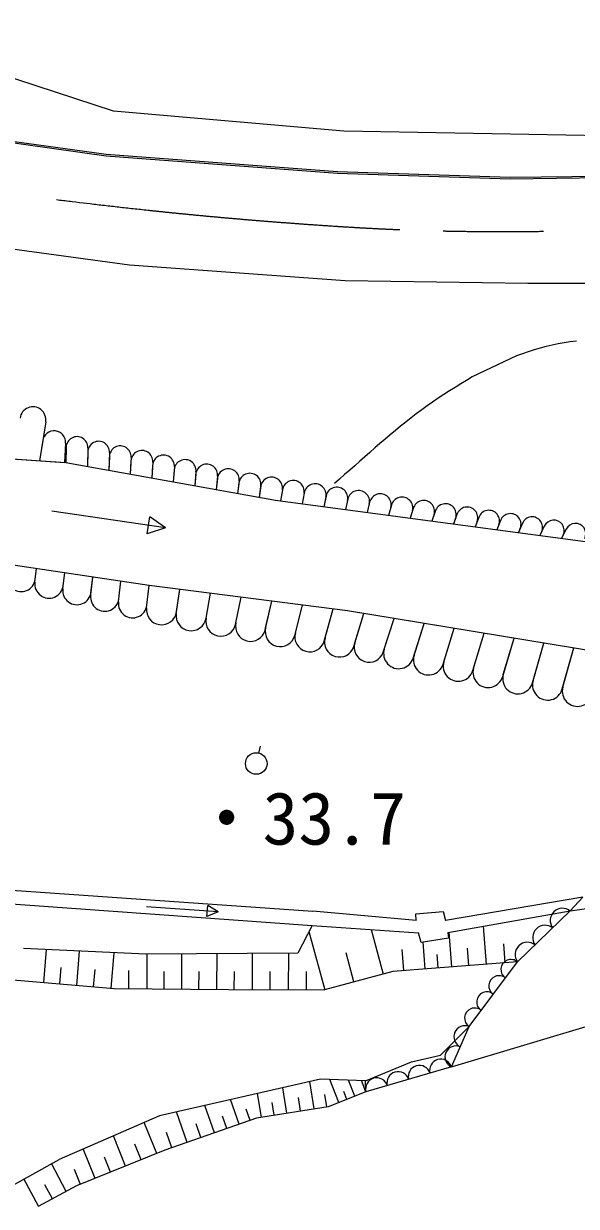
# Model space of a CAD drawing. Units: millimetres, scale not verified. Extents: x 40000 to 680000, y 20000 to 380000.
# Drawn here: x 104211 to 123440, y 279117 to 320274 of the extents above; entities that cross this region are included whole.
import ezdxf
from ezdxf.enums import TextEntityAlignment as Align

# ---------------------------------------------------------------- set-up
doc = ezdxf.new("R2010")
doc.units = ezdxf.units.MM
doc.header["$LTSCALE"] = 1000
doc.linetypes.add('CHAIN', pattern=[18.5, 12, -1.5, 3.5, -1.5])
doc.layers.add('M-BGD', color=7, linetype='Continuous', lineweight=25)
doc.layers.add('M-BMK', color=2, linetype='CHAIN', lineweight=13)
doc.styles.add('ＭＳ ゴシック', font='')
doc.styles.get('ＭＳ ゴシック').set_extended_font_data('MS Gothic')

msp = doc.modelspace()

# ---------------------------------------------------------------- linework, layer by layer
at = {"layer": 'M-BGD'}
for p, q in [((107341, 317233), (97794, 320341)), ((97805, 316980), (107081, 315678)), ((97812, 317029), (107086, 315727)), ((115354, 316529), (107341, 317233)), ((124786, 316363), (115354, 316529)), ((107086, 315727), (115131, 315127)), ((107081, 315678), (115128, 315077)), ((115128, 315077), (121132, 314879)), ((115131, 315127), (121132, 314929)), ((121132, 314929), (127052, 315004)), ((121132, 314879), (127053, 314954)), ((107896, 311875), (100901, 312816)), ((115399, 311322), (107896, 311875)), ((121747, 311234), (115399, 311322)), ((127578, 311240), (121747, 311234)), ((104978, 306420), (104761, 305063)), ((104874, 305766), (104761, 305063)), ((105672, 305677), (105630, 305003)), ((105690, 305529), (105683, 304999)), ((106445, 305515), (106429, 304865)), ((100369, 305367), (105683, 304999)), ((100370, 305367), (105630, 305003)), ((105683, 304999), (112969, 303688)), ((106441, 305371), (106429, 304865)), ((107198, 305349), (107176, 304730)), ((107193, 305215), (107176, 304730)), ((107951, 305183), (107922, 304596)), ((107945, 305059), (107922, 304596)), ((108703, 305018), (108669, 304462)), ((108696, 304904), (108669, 304462)), ((109455, 304852), (109416, 304327)), ((109447, 304749), (109416, 304327)), ((110207, 304687), (110162, 304193)), ((110199, 304596), (110162, 304193)), ((110958, 304521), (110909, 304059)), ((110950, 304443), (110909, 304059)), ((111709, 304356), (111656, 303924)), ((111701, 304292), (111656, 303924)), ((112459, 304191), (112402, 303790)), ((112455, 304163), (112402, 303790)), ((113213, 304047), (113150, 303664)), ((113213, 304047), (113150, 303664)), ((113972, 303939), (113902, 303564)), ((113970, 303932), (113902, 303564)), ((114731, 303832), (114654, 303464)), ((114726, 303808), (114654, 303464)), ((112969, 303688), (126686, 301864)), ((115490, 303725), (115406, 303364)), ((115481, 303684), (115406, 303364)), ((116249, 303619), (116158, 303264)), ((116234, 303561), (116158, 303264)), ((117008, 303513), (116910, 303164)), ((116987, 303438), (116910, 303164)), ((117768, 303407), (117662, 303064)), ((109147, 302728), (105189, 303305)), ((108510, 302518), (108597, 303111)), ((109147, 302728), (108597, 303111)), ((117740, 303316), (117662, 303064)), ((118527, 303302), (118414, 302964)), ((118491, 303194), (118414, 302964)), ((119286, 303197), (119166, 302864)), ((119242, 303073), (119166, 302864)), ((120046, 303093), (119918, 302764)), ((119991, 302953), (119918, 302764)), ((120806, 302989), (120670, 302664)), ((109147, 302728), (108510, 302518)), ((120741, 302833), (120670, 302664)), ((121566, 302886), (121422, 302564)), ((121489, 302714), (121422, 302564)), ((122326, 302783), (122174, 302464)), ((122237, 302596), (122174, 302464)), ((123087, 302681), (122926, 302364)), ((122985, 302479), (122926, 302364)), ((108574, 300721), (100430, 301941)), ((104602, 300838), (104662, 301307)), ((104616, 300941), (104662, 301307)), ((105572, 300608), (105640, 301160)), ((105585, 300715), (105640, 301160)), ((106542, 300378), (106618, 301014)), ((106556, 300489), (106618, 301014)), ((107513, 300149), (107596, 300868)), ((107526, 300263), (107596, 300868)), ((108485, 299940), (108574, 300721)), ((108496, 300036), (108574, 300721)), ((115475, 299844), (108574, 300721)), ((109519, 299749), (109641, 300586)), ((109527, 299805), (109641, 300586)), ((110556, 299582), (110709, 300450)), ((110557, 299588), (110709, 300450)), ((111582, 299365), (111776, 300314)), ((111593, 299420), (111776, 300314)), ((112612, 299173), (112843, 300179)), ((112629, 299249), (112843, 300179)), ((113641, 298980), (113910, 300043)), ((113665, 299075), (113910, 300043)), ((114668, 298788), (114977, 299908)), ((114700, 298903), (114977, 299908)), ((124557, 298351), (115475, 299844)), ((117103, 299577), (115475, 299844)), ((115696, 298594), (116041, 299751)), ((115736, 298730), (116041, 299751)), ((116724, 298400), (117103, 299577)), ((116759, 298511), (117103, 299577)), ((124557, 298351), (117103, 299577)), ((117765, 298198), (118145, 299405)), ((117794, 298290), (118145, 299405)), ((118802, 297983), (119187, 299234)), ((118828, 298069), (119187, 299234)), ((119839, 297768), (120229, 299062)), ((119863, 297848), (120229, 299062)), ((120877, 297552), (121272, 298891)), ((120899, 297627), (121272, 298891)), ((121914, 297337), (122314, 298720)), ((121934, 297406), (122314, 298720)), ((122952, 297121), (123356, 298548)), ((122970, 297186), (123356, 298548)), ((112395, 294888), (112455, 295131)), ((102500, 290216), (114270, 289390)), ((102360, 289752), (114244, 288885)), ((123667, 289880), (118887, 289061)), ((123228, 289395), (127339, 290000)), ((123228, 289395), (123667, 289880)), ((110976, 289371), (108482, 289540)), ((110589, 289209), (110615, 289583)), ((110976, 289371), (110589, 289209)), ((110976, 289371), (110615, 289583)), ((117867, 289061), (114270, 289390)), ((117851, 289295), (118808, 289379)), ((118808, 289379), (118887, 289061)), ((118966, 288646), (123228, 289395)), ((121397, 287622), (123228, 289395)), ((117867, 289061), (117851, 289295)), ((114244, 288885), (113751, 287932)), ((114138, 288682), (114689, 286652)), ((114244, 288885), (117950, 288637)), ((116300, 288748), (116719, 287202)), ((118045, 288298), (117950, 288637)), ((118966, 288646), (118987, 288455)), ((119007, 288653), (119098, 287448)), ((120203, 288863), (120303, 287539)), ((118987, 288455), (118045, 288298)), ((118098, 288307), (118169, 287378)), ((120965, 287590), (120915, 288251)), ((108460, 287893), (104200, 288092)), ((104994, 288055), (104897, 286905)), ((106148, 288001), (106047, 286808)), ((107345, 287945), (107240, 286707)), ((113751, 287932), (108460, 287893)), ((108501, 287894), (108492, 286689)), ((109706, 287903), (109697, 286680)), ((110928, 287911), (110920, 286672)), ((112167, 287920), (112160, 286664)), ((113424, 287929), (113416, 286656)), ((115704, 286927), (115429, 287942)), ((117438, 287322), (117383, 288053)), ((118634, 287413), (118598, 287878)), ((119701, 287494), (119655, 288096)), ((105472, 286857), (105521, 287432)), ((106643, 286758), (106694, 287354)), ((107866, 286693), (107870, 287319)), ((109095, 286684), (109099, 287287)), ((110309, 286676), (110313, 287287)), ((111540, 286668), (111543, 287288)), ((112788, 286660), (112792, 287288)), ((114053, 286652), (114057, 287289)), ((117054, 287293), (114677, 286648)), ((121397, 287622), (117054, 287293)), ((119710, 285372), (121397, 287622)), ((103204, 287049), (107365, 286696)), ((107365, 286696), (111336, 286669)), ((111336, 286669), (114677, 286648)), ((118719, 284383), (119710, 285372)), ((119091, 283972), (124508, 285596)), ((119091, 283972), (119710, 285372)), ((116102, 283487), (117708, 284141)), ((117708, 284141), (118719, 284383)), ((119091, 283972), (116121, 283104)), ((114538, 283541), (108934, 282270)), ((113372, 282356), (113231, 283245)), ((114323, 282507), (114172, 283458)), ((116102, 283487), (114538, 283541)), ((115177, 282731), (114861, 283530)), ((115733, 282951), (115514, 283507)), ((116121, 283104), (115968, 283492)), ((116121, 283104), (116102, 283487)), ((111708, 281976), (111409, 282831)), ((112484, 282215), (112352, 283045)), ((113848, 282432), (113772, 282907)), ((114762, 282577), (114692, 283015)), ((116121, 283104), (114804, 282584)), ((115455, 282841), (115345, 283119)), ((109899, 281342), (109527, 282405)), ((110853, 281676), (110519, 282630)), ((112092, 282110), (111958, 282494)), ((114804, 282584), (112313, 282188)), ((112928, 282286), (112857, 282730)), ((108934, 282270), (105449, 280753)), ((108842, 280956), (108403, 282039)), ((112313, 282188), (109118, 281068)), ((110376, 281509), (110209, 281986)), ((111281, 281826), (111131, 282254)), ((107759, 280517), (107331, 281572)), ((109368, 281156), (109182, 281687)), ((106704, 280090), (106287, 281118)), ((108300, 280737), (108081, 281278)), ((102818, 279290), (105449, 280753)), ((109118, 281068), (106055, 279827)), ((107231, 280304), (107018, 280831)), ((105694, 279635), (105180, 280603)), ((106190, 279882), (105982, 280396)), ((104726, 279122), (104222, 280071)), ((106055, 279827), (104717, 279117)), ((105210, 279379), (104953, 279862))]:
    msp.add_line(p, q, dxfattribs=at)
for points in [[(123443, 309225), (123230, 309198), (123017, 309166), (122806, 309129), (122595, 309086), (122386, 309038), (122179, 308984), (121973, 308923), (121768, 308858), (121565, 308790), (121362, 308720)], [(121362, 308720), (119818, 307983), (119618, 307861), (119419, 307739), (119221, 307616), (119024, 307491), (118828, 307365), (118633, 307237), (118440, 307106), (118249, 306972), (118060, 306835), (117873, 306696), (117688, 306553), (117505, 306409), (117323, 306262), (117143, 306114), (116963, 305964), (116785, 305813), (116607, 305661), (116431, 305508), (116254, 305355), (116079, 305201), (115903, 305047), (115728, 304892), (115554, 304737), (115379, 304582), (115205, 304427), (115031, 304272)]]:
    msp.add_lwpolyline(points, dxfattribs=at)
msp.add_circle((112303, 294526), 375, dxfattribs=at)
for centre, radius, start, end in [((104532, 306491), 451, 350.9218, 172.3446), ((105271, 305702), 402, 356.3786, 170.9218), ((106067, 305524), 378, 358.6249, 179.2505), ((106820, 305362), 378, 357.9612, 178.6249), ((107572, 305201), 379, 357.2559, 177.9612), ((108324, 305041), 380, 356.5052, 177.2559), ((109076, 304880), 380, 355.705, 176.5052), ((109827, 304721), 381, 354.8505, 175.705), ((110579, 304562), 382, 353.9364, 174.8505), ((111330, 304403), 382, 352.9568, 173.9364), ((112081, 304245), 382, 351.9049, 172.9568), ((112834, 304109), 383, 350.7428, 171.9049), ((113592, 303994), 383, 350.7567, 172.0096), ((114350, 303878), 383, 349.5043, 170.7788), ((115107, 303762), 382, 348.2302, 169.5256), ((115863, 303647), 381, 346.9352, 168.2507), ((116619, 303533), 380, 345.6201, 166.9547), ((117375, 303419), 379, 344.2859, 165.6386), ((118131, 303305), 377, 342.9336, 164.3032), ((118886, 303192), 375, 341.5645, 162.9496), ((119640, 303079), 373, 340.1796, 161.579), ((120395, 302968), 371, 338.7805, 160.1927), ((121149, 302856), 368, 337.3686, 158.792), ((121903, 302745), 366, 335.9455, 157.3784), ((122657, 302635), 363, 334.5128, 155.9536), ((123411, 302526), 359, 333.0722, 154.519), ((104124, 301003), 495, 172.5233, 352.7903), ((105094, 300776), 495, 172.7903, 353.0149), ((106064, 300548), 495, 173.0149, 353.2065), ((107034, 300320), 495, 173.2065, 353.3719), ((108004, 300092), 495, 173.3719, 353.5161), ((109007, 299881), 525, 173.5161, 351.688), ((110039, 299673), 525, 171.688, 350.0153), ((111071, 299484), 525, 168.5018, 346.9681), ((112104, 299303), 524, 167.0893, 345.6798), ((113137, 299120), 523, 165.7885, 344.4903), ((114168, 298937), 522, 164.588, 343.3895), ((115200, 298754), 521, 163.3791, 342.1701), ((116232, 298571), 520, 162.1334, 340.887), ((117261, 298353), 526, 162.5079, 342.8945), ((118297, 298135), 527, 162.876, 343.2443), ((119333, 297917), 527, 163.2271, 343.5782), ((120370, 297699), 528, 163.5622, 343.8974), ((121406, 297480), 528, 163.8824, 344.2027), ((122443, 297262), 528, 164.1887, 344.495), ((123480, 297044), 529, 164.4819, 344.7751), ((122960, 289061), 428, 51.1866, 216.9582), ((122349, 288470), 428, 51.1866, 216.9582), ((121739, 287880), 428, 51.1866, 216.9582), ((121168, 287354), 352, 49.4488, 236.8271), ((120746, 286792), 352, 49.4488, 236.8271), ((120324, 286229), 352, 49.4488, 236.8271), ((119902, 285667), 352, 49.4488, 236.8271), ((119562, 285019), 383, 67.3253, 244.9957), ((119253, 284318), 383, 67.3253, 244.9957), ((117981, 283635), 387, 18.0485, 194.5202), ((118723, 283852), 387, 18.0485, 194.5202), ((116496, 283201), 387, 18.0485, 194.5202), ((117238, 283418), 387, 18.0485, 194.5202)]:
    msp.add_arc(centre, radius, start, end, dxfattribs=at)
at = {"layer": 'M-BMK'}
msp.add_open_spline([(160054, 288213), (158371, 290584), (157835, 291277), (156669, 293395), (155832, 294915), (155505, 295840), (154703, 297379), (153929, 298864), (153627, 299781), (152657, 301145), (150027, 304842), (148641, 307078), (145249, 310092), (144090, 311121), (143441, 311762), (142042, 312430), (140621, 313109), (139714, 313295), (138151, 313486), (133947, 314000), (131550, 313120), (127316, 313097), (122501, 313070), (119794, 312902), (114990, 313220), (108168, 313671), (104376, 314296), (97588, 315110), (88092, 316248), (85032, 316741), (73337, 318484)], degree=3, knots=[0, 0, 0, 0, 1, 1, 1, 2, 2, 2, 3, 3, 3, 4, 4, 4, 5, 5, 5, 6, 6, 6, 7, 7, 7, 8, 8, 8, 9, 9, 9, 10, 10, 10, 10], dxfattribs=at)

# ---------------------------------------------------------------- texts
at = {"layer": 'M-BGD', "style": 'ＭＳ ゴシック'}
msp.add_text('・33.7', height=1833, dxfattribs=at).set_placement((113767, 291155), align=Align.BOTTOM_CENTER)

doc.saveas('drawing.dxf')
